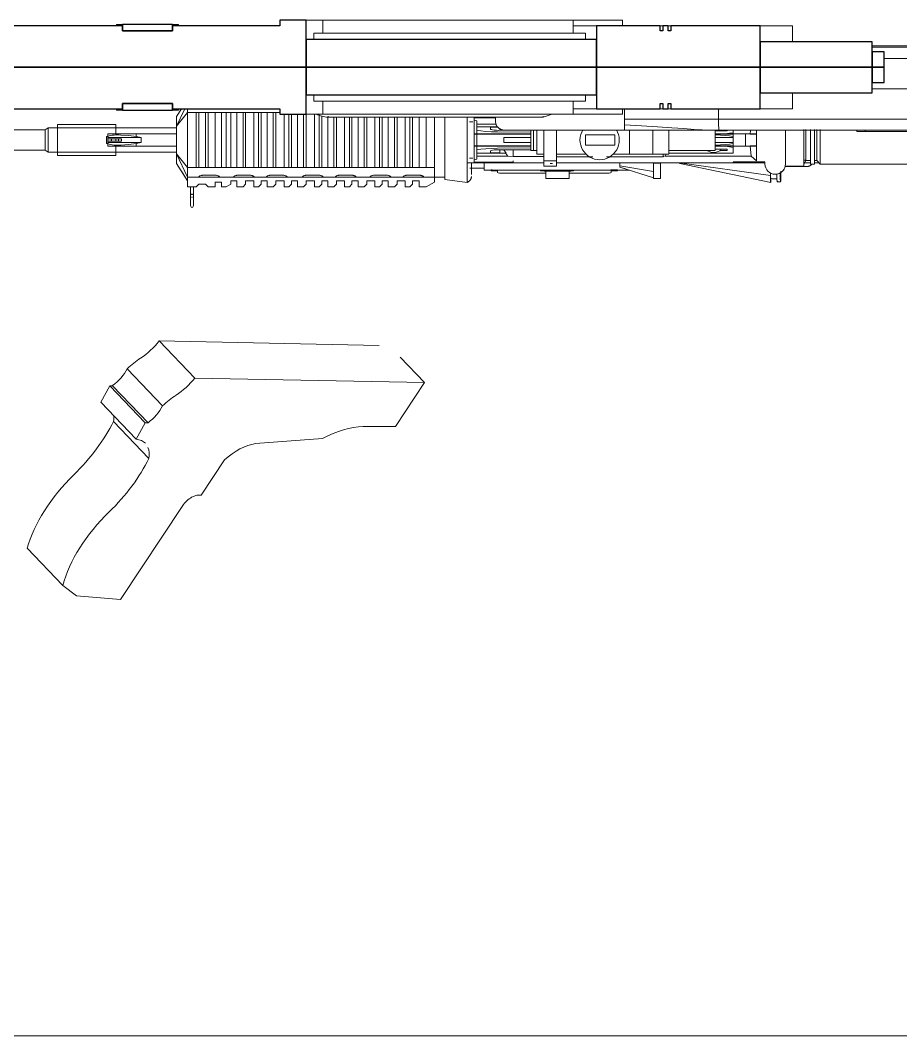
# Model space of a CAD drawing. Header units: inches. Extents: x -10318 to -7858, y -1627 to -453.
# Drawn here: x -8701.63 to -8680.22, y -596.31 to -571.61 of the extents above; entities that cross this region are included whole.
import ezdxf

# ---------------------------------------------------------------- set-up
doc = ezdxf.new("R2010")
doc.units = ezdxf.units.IN
doc.header["$MEASUREMENT"] = 0
doc.layers.add('A-FLOR', color=192, linetype='Continuous', lineweight=18)
doc.layers.add('A-GENM', color=13, linetype='Continuous', lineweight=9)

# ---------------------------------------------------------------- blocks, each defined once
blk = doc.blocks.new('M4_Assault_Rifle_14308 - M4_Assault_Rifle_14308-5171164-4-Lower')
at = {"layer": 'A-GENM'}
for p, q in [((7.941, 1.35), (7.941, 1.139)), ((7.941, 1.35), (7.941, 1.139)), ((8.011, 1.139), (8.011, 1.35)), ((8.011, 1.139), (8.011, 1.35)), ((-6.254, 1.02), (-6.334, 1.017)), ((-6.097, 1.031), (-3.886, 0.574)), ((1.83, 0.959), (1.285, 1.03)), ((1.285, 0.56), (1.285, 1.03)), ((2.279, 1.139), (2.08, 1.024)), ((2.08, 1.024), (2.08, 0.864)), ((2.45, 1.139), (2.279, 1.139)), ((2.45, 0.99), (2.45, 1.139)), ((2.613, 0.99), (2.45, 0.99)), ((2.677, 1.139), (2.613, 1.075)), ((2.613, 1.075), (2.613, 0.99)), ((2.791, 1.139), (2.677, 1.139)), ((2.791, 0.99), (2.791, 1.139)), ((2.99, 0.99), (2.791, 0.99)), ((3.054, 1.139), (2.99, 1.075)), ((2.99, 1.075), (2.99, 0.99)), ((3.201, 1.139), (3.054, 1.139)), ((3.201, 0.99), (3.201, 1.139)), ((3.349, 0.99), (3.201, 0.99)), ((3.413, 1.139), (3.349, 1.075)), ((3.349, 1.075), (3.349, 0.99)), ((3.527, 1.139), (3.413, 1.139)), ((3.527, 0.99), (3.527, 1.139)), ((3.726, 0.99), (3.527, 0.99)), ((3.79, 1.139), (3.726, 1.075)), ((3.726, 1.075), (3.726, 0.99)), ((3.937, 1.139), (3.79, 1.139)), ((3.937, 0.99), (3.937, 1.139)), ((4.085, 0.99), (3.937, 0.99)), ((4.149, 1.139), (4.085, 1.075)), ((4.085, 1.075), (4.085, 0.99)), ((4.263, 1.139), (4.149, 1.139)), ((4.263, 0.99), (4.263, 1.139)), ((4.462, 0.99), (4.263, 0.99)), ((4.526, 1.139), (4.462, 1.075)), ((4.462, 1.075), (4.462, 0.99)), ((4.673, 1.139), (4.526, 1.139)), ((4.673, 0.99), (4.673, 1.139)), ((4.821, 0.99), (4.673, 0.99)), ((4.885, 1.139), (4.821, 1.075)), ((4.821, 1.075), (4.821, 0.99)), ((4.999, 1.139), (4.885, 1.139)), ((4.999, 0.99), (4.999, 1.139)), ((5.198, 0.99), (4.999, 0.99)), ((5.262, 1.139), (5.198, 1.075)), ((5.198, 1.075), (5.198, 0.99)), ((5.409, 1.139), (5.262, 1.139)), ((5.409, 0.99), (5.409, 1.139)), ((5.557, 0.99), (5.409, 0.99)), ((5.621, 1.139), (5.557, 1.075)), ((5.557, 1.075), (5.557, 0.99)), ((5.735, 1.139), (5.621, 1.139)), ((5.735, 0.99), (5.735, 1.139)), ((5.934, 0.99), (5.735, 0.99)), ((5.998, 1.139), (5.934, 1.075)), ((5.934, 1.075), (5.934, 0.99)), ((6.145, 1.139), (5.998, 1.139)), ((6.145, 0.99), (6.145, 1.139)), ((6.293, 0.99), (6.145, 0.99)), ((6.357, 1.139), (6.293, 1.075)), ((6.293, 1.075), (6.293, 0.99)), ((6.471, 1.139), (6.357, 1.139)), ((6.471, 0.99), (6.471, 1.139)), ((6.67, 0.99), (6.471, 0.99)), ((6.734, 1.139), (6.67, 1.075)), ((6.67, 1.075), (6.67, 0.99)), ((6.881, 1.139), (6.734, 1.139)), ((6.881, 0.99), (6.881, 1.139)), ((7.029, 0.99), (6.881, 0.99)), ((7.14, 1.139), (7.029, 1.075)), ((7.029, 1.075), (7.029, 0.99)), ((7.253, 1.139), (7.14, 1.139)), ((7.253, 1.025), (7.253, 1.139)), ((7.41, 1.025), (7.253, 1.025)), ((7.581, 1.139), (7.41, 1.139)), ((7.41, 1.139), (7.41, 1.025)), ((7.645, 1.075), (7.581, 1.139)), ((7.809, 1.075), (7.645, 1.075)), ((7.873, 1.139), (7.809, 1.075)), ((8.08, 1.139), (7.873, 1.139)), ((8.08, 0.901), (8.08, 1.139)), ((8.349, 0.569), (8.08, 0.99)), ((8.08, 0.901), (8.08, 0.99)), ((8.227, 0.759), (8.08, 0.99)), ((-6.097, 0.941), (-6.25, 0.941)), ((-6.09, 0.803), (-6.09, 0.862)), ((-3.88, 0.554), (-6.09, 0.862)), ((-3.249, 0.933), (-3.417, 0.933)), ((-3.417, 0.933), (-3.417, 0.908)), ((-3.417, 0.933), (-3.417, 0.561)), ((-3.249, 0.927), (-3.249, 0.933)), ((-3.249, 0.927), (-3.249, 0.933)), ((-3.249, 0.765), (-3.249, 0.923)), ((-2.427, 0.659), (-3.249, 0.923)), ((-3.249, 0.765), (-2.427, 0.627)), ((-3.249, 0.554), (-3.249, 0.765)), ((-2.217, 0.753), (-2.372, 0.753)), ((-2.372, 0.753), (-2.372, 0.722)), ((-2.217, 0.792), (-2.217, 0.753)), ((-1.193, 0.806), (-2.055, 0.806)), ((-1.303, 0.727), (-1.303, 0.744)), ((-1.193, 0.757), (-1.193, 0.932)), ((-0.626, 0.932), (-1.193, 0.932)), ((-1.16, 0.757), (-1.193, 0.757)), ((-1.16, 0.756), (-0.641, 0.756)), ((-0.626, 0.932), (-0.626, 0.757)), ((0.382, 0.806), (-0.626, 0.806)), ((-0.498, 0.744), (-0.498, 0.727)), ((0.543, 0.753), (0.543, 0.792)), ((0.698, 0.753), (0.543, 0.753)), ((0.698, 0.722), (0.698, 0.753)), ((1.18, 0.717), (1.18, 0.841)), ((1.18, 0.566), (1.18, 0.841)), ((1.83, 0), (1.83, 0.959)), ((2.08, 0.906), (1.83, 0.906)), ((2.367, 0.901), (2.08, 0.901)), ((2.08, 0.901), (2.08, 0.682)), ((2.367, 0.901), (2.468, 0.901)), ((2.468, 0.901), (2.718, 0.901)), ((2.718, 0.853), (2.468, 0.853)), ((2.718, 0.901), (2.818, 0.901)), ((3.167, 0.901), (2.818, 0.901)), ((3.167, 0.901), (3.267, 0.901)), ((3.267, 0.901), (3.517, 0.901)), ((3.517, 0.853), (3.267, 0.853)), ((3.517, 0.901), (3.618, 0.901)), ((4.013, 0.901), (3.618, 0.901)), ((4.013, 0.901), (4.113, 0.901)), ((4.113, 0.901), (4.363, 0.901)), ((4.363, 0.853), (4.113, 0.853)), ((4.363, 0.901), (4.464, 0.901)), ((4.812, 0.901), (4.464, 0.901)), ((4.812, 0.901), (4.913, 0.901)), ((4.913, 0.901), (5.163, 0.901)), ((5.163, 0.853), (4.913, 0.853)), ((5.163, 0.901), (5.264, 0.901)), ((5.686, 0.901), (5.264, 0.901)), ((5.686, 0.901), (5.787, 0.901)), ((5.787, 0.901), (6.037, 0.901)), ((6.037, 0.853), (5.787, 0.853)), ((6.037, 0.901), (6.138, 0.901)), ((6.486, 0.901), (6.138, 0.901)), ((6.486, 0.901), (6.587, 0.901)), ((6.587, 0.901), (6.837, 0.901)), ((6.837, 0.853), (6.587, 0.853)), ((6.837, 0.901), (6.938, 0.901)), ((7.332, 0.901), (6.938, 0.901)), ((7.332, 0.901), (7.433, 0.901)), ((7.433, 0.901), (7.683, 0.901)), ((7.683, 0.853), (7.433, 0.853)), ((7.683, 0.901), (7.784, 0.901)), ((8.08, 0.901), (7.784, 0.901)), ((8.349, 0.335), (8.08, 0.901)), ((8.08, 0.901), (8.08, 0.879)), ((8.08, 0.842), (8.08, 0.901)), ((8.08, 0.682), (8.08, 0.839)), ((-7.3, 0.583), (-10.247, 0.583)), ((-7.217, 0.5), (-7.3, 0.583)), ((-7.3, 0), (-7.3, 0.583)), ((-7.158, 0.555), (-7.272, 0.555)), ((-7.158, 0.5), (-7.217, 0.5)), ((-7.217, 0.5), (-7.217, 0)), ((-7.066, 0.583), (-7.158, 0.583)), ((-7.158, 0.583), (-7.158, 0)), ((-7.066, 0.583), (-7.066, 0)), ((-6.904, 0.555), (-7.066, 0.555)), ((-6.952, 0.5), (-7.066, 0.5)), ((-6.447, 0.644), (-6.972, 0.644)), ((-6.447, 0.644), (-6.972, 0.644)), ((-6.972, 0.644), (-6.447, 0.644)), ((-6.904, 0.583), (-6.952, 0.5)), ((-6.952, 0.5), (-6.952, 0)), ((-6.448, 0.639), (-6.904, 0.639)), ((-6.904, 0.639), (-6.904, 0)), ((-6.455, 0.582), (-6.455, -0.239)), ((-5.955, 0.532), (-5.955, 0.582)), ((-5.955, 0.554), (-5.179, 0.554)), ((-5.179, 0.532), (-5.955, 0.532)), ((-5.179, 0.538), (-5.75, 0.538)), ((-5.75, 0.142), (-5.75, 0.506)), ((-5.75, 0.506), (-5.617, 0.39)), ((-5.179, 0.554), (-3.143, 0.554)), ((-5.179, 0.554), (-5.179, 0.536)), ((-3.417, 0.586), (-3.417, 0.561)), ((-3.417, 0.561), (-3.249, 0.561)), ((-3.143, 0.554), (-2.585, 0.554)), ((0.871, 0.734), (-2.663, 0.734)), ((-2.585, 0.554), (-0.887, 0.554)), ((-2.427, 0.659), (-2.563, 0.698)), ((-2.427, 0.659), (-2.427, 0.627)), ((-2.427, 0.627), (-2.427, 0.554)), ((-2.372, 0.722), (-2.207, 0.722)), ((-0.582, 0.634), (-0.887, 0.634)), ((-0.887, 0.634), (-0.887, 0.502)), ((-0.887, -0.239), (-0.887, 0.502)), ((-0.582, 0.502), (-0.887, 0.502)), ((-0.73, 0.571), (-0.792, 0.571)), ((-0.582, 0.502), (-0.582, 0.634)), ((-0.582, 0.554), (0.165, 0.554)), ((-0.582, 0.502), (-0.582, -0.239)), ((0.165, 0.554), (1.067, 0.554)), ((0.165, 0.554), (0.165, 0.506)), ((1.114, 0.538), (0.165, 0.538)), ((0.677, 0.722), (0.698, 0.722)), ((0.871, 0.602), (0.871, 0.734)), ((1.219, 0.682), (0.871, 0.682)), ((0.871, 0.53), (0.871, 0.602)), ((1.067, 0.554), (1.285, 0.554)), ((1.114, 0.538), (1.114, 0.482)), ((1.285, 0.554), (1.285, 0.458)), ((2.08, 0.667), (2.279, 0.667)), ((2.08, 0.667), (2.08, -0.553)), ((2.279, 0.667), (2.45, 0.667)), ((2.279, 0.667), (2.279, -0.553)), ((2.45, 0.667), (2.613, 0.667)), ((2.45, 0.667), (2.45, -0.553)), ((2.613, 0.667), (2.677, 0.667)), ((2.613, 0.667), (2.613, -0.553)), ((2.677, 0.667), (2.791, 0.667)), ((2.677, 0.667), (2.677, -0.553)), ((2.791, 0.667), (2.99, 0.667)), ((2.791, 0.667), (2.791, -0.553)), ((2.99, 0.667), (3.054, 0.667)), ((2.99, 0.667), (2.99, -0.553)), ((3.054, 0.667), (3.201, 0.667)), ((3.054, 0.667), (3.054, -0.553)), ((3.201, 0.667), (3.349, 0.667)), ((3.201, 0.667), (3.201, -0.553)), ((3.349, 0.667), (3.413, 0.667)), ((3.349, 0.667), (3.349, -0.553)), ((3.413, 0.667), (3.527, 0.667)), ((3.413, 0.667), (3.413, -0.553)), ((3.527, 0.667), (3.726, 0.667)), ((3.527, 0.667), (3.527, -0.553)), ((3.726, 0.667), (3.79, 0.667)), ((3.726, 0.667), (3.726, -0.553)), ((3.79, 0.667), (3.937, 0.667)), ((3.79, 0.667), (3.79, -0.553)), ((3.937, 0.667), (4.085, 0.667)), ((3.937, 0.667), (3.937, -0.553)), ((4.085, 0.667), (4.149, 0.667)), ((4.085, 0.667), (4.085, -0.553)), ((4.149, 0.667), (4.263, 0.667)), ((4.149, 0.667), (4.149, -0.553)), ((4.263, 0.667), (4.462, 0.667)), ((4.263, 0.667), (4.263, -0.553)), ((4.462, 0.667), (4.526, 0.667)), ((4.462, 0.667), (4.462, -0.553)), ((4.526, 0.667), (4.673, 0.667)), ((4.526, 0.667), (4.526, -0.553)), ((4.673, 0.667), (4.821, 0.667)), ((4.673, 0.667), (4.673, -0.555)), ((4.821, 0.667), (4.885, 0.667)), ((4.821, 0.667), (4.821, -0.585)), ((4.885, 0.667), (4.999, 0.667)), ((4.885, 0.667), (4.885, -0.61)), ((4.999, 0.667), (5.198, 0.667)), ((4.999, 0.667), (4.999, -0.629)), ((5.198, 0.667), (5.262, 0.667)), ((5.198, 0.667), (5.198, -0.629)), ((5.262, 0.667), (5.409, 0.667)), ((5.262, 0.667), (5.262, -0.629)), ((5.409, 0.667), (5.557, 0.667)), ((5.409, 0.667), (5.409, -0.629)), ((5.557, 0.667), (5.621, 0.667)), ((5.557, 0.667), (5.557, -0.629)), ((5.621, 0.667), (5.735, 0.667)), ((5.621, 0.667), (5.621, -0.629)), ((5.735, 0.667), (5.934, 0.667)), ((5.735, 0.667), (5.735, -0.629)), ((5.934, 0.667), (5.998, 0.667)), ((5.934, 0.667), (5.934, -0.671)), ((5.998, 0.667), (6.145, 0.667)), ((5.998, 0.667), (5.998, -0.671)), ((6.145, 0.667), (6.293, 0.667)), ((6.145, 0.667), (6.145, -0.671)), ((6.293, 0.667), (6.357, 0.667)), ((6.293, 0.667), (6.293, -0.671)), ((6.357, 0.667), (6.471, 0.667)), ((6.357, 0.667), (6.357, -0.671)), ((6.471, 0.667), (6.67, 0.667)), ((6.471, 0.667), (6.471, -0.671)), ((6.67, 0.667), (6.734, 0.667)), ((6.67, 0.667), (6.67, -0.671)), ((6.734, 0.667), (6.881, 0.667)), ((6.734, 0.667), (6.734, -0.671)), ((6.881, 0.667), (7.029, 0.667)), ((6.881, 0.667), (6.881, -0.671)), ((7.029, 0.667), (7.14, 0.667)), ((7.029, 0.667), (7.029, -0.671)), ((7.14, 0.667), (7.253, 0.667)), ((7.14, 0.667), (7.14, -0.671)), ((7.253, 0.667), (7.41, 0.667)), ((7.253, 0.667), (7.253, -0.671)), ((7.41, 0.667), (7.581, 0.667)), ((7.41, 0.667), (7.41, -0.671)), ((7.581, 0.667), (7.645, 0.667)), ((7.581, 0.667), (7.581, -0.671)), ((7.645, 0.667), (7.809, 0.667)), ((7.645, 0.667), (7.645, -0.671)), ((7.809, 0.667), (7.873, 0.667)), ((7.809, 0.667), (7.809, -0.671)), ((7.873, 0.667), (8.08, 0.667)), ((7.873, 0.667), (7.873, -0.671)), ((8.349, 0.335), (8.08, 0.667)), ((8.08, -0.671), (8.08, 0.667)), ((8.08, 0.667), (8.08, -0.671)), ((8.349, 0.335), (8.349, 0.569)), ((-6.904, 0.486), (-6.952, 0.486)), ((-5.617, 0.39), (-3.535, 0.39)), ((-5.617, 0.39), (-5.596, 0.142)), ((-5.179, 0.178), (-5.179, 0.318)), ((-3.616, 0.318), (-5.179, 0.318)), ((-5.033, 0.224), (-5.033, 0.252)), ((-5.033, 0.252), (-4.862, 0.252)), ((-4.747, 0.255), (-3.616, 0.255)), ((-4.747, 0.255), (-4.747, -0.239)), ((-3.616, 0.342), (-3.229, 0.342)), ((-3.616, 0.342), (-3.616, -0.239)), ((-3.543, 0.343), (-3.535, 0.39)), ((-3.535, 0.39), (-3.517, 0.395)), ((-3.495, 0.399), (-3.47, 0.401)), ((-2.1, 0.411), (-3.48, 0.411)), ((-3.48, 0.411), (-3.48, 0.345)), ((-2.258, 0.345), (-3.48, 0.345)), ((-3.229, 0.342), (-2.659, 0.342)), ((-3.229, -0.239), (-3.229, 0.342)), ((-2.659, 0.342), (-2.659, -0.239)), ((-0.887, 0.411), (-1.775, 0.411)), ((-0.887, 0.345), (-1.616, 0.345)), ((-0.582, 0.402), (0.166, 0.402)), ((-0.582, 0.342), (-0.406, 0.342)), ((-0.406, -0.239), (-0.406, 0.342)), ((-0.406, 0.255), (-0.332, 0.255)), ((-0.332, 0.255), (-0.262, 0.255)), ((-0.332, 0.255), (-0.332, -0.239)), ((-0.262, -0.239), (-0.262, 0.255)), ((0.166, 0.402), (0.298, 0.39)), ((0.166, 0.237), (0.166, 0.402)), ((0.298, 0.39), (1.048, 0.39)), ((0.298, 0.39), (0.345, 0.325)), ((0.333, 0.318), (0.489, 0.31)), ((0.394, 0.236), (0.333, 0.318)), ((1.048, 0.318), (0.35, 0.318)), ((0.489, 0.31), (0.718, 0.31)), ((0.489, 0.236), (0.489, 0.31)), ((0.718, 0.31), (0.718, 0.268)), ((1.048, 0.464), (1.114, 0.482)), ((1.048, 0.39), (1.048, 0.464)), ((1.048, 0.318), (1.048, 0.39)), ((1.048, 0.318), (1.048, 0.24)), ((1.114, 0.482), (1.114, 0.142)), ((1.224, 0.44), (1.146, 0.44)), ((1.285, 0), (1.285, 0.472)), ((8.349, 0.335), (8.349, 0.148)), ((11.475, 0.297), (8.349, 0.297)), ((11.241, 0.374), (9.829, 0.374)), ((9.829, 0.127), (9.829, 0.374)), ((11.241, 0), (11.241, 0.374)), ((11.543, 0.25), (11.475, 0.297)), ((11.475, 0), (11.475, 0.297)), ((12.435, 0.25), (11.543, 0.25)), ((11.543, 0), (11.543, 0.25)), ((-7.3, -0.256), (-7.3, 0)), ((-7.217, 0), (-7.217, -0.253)), ((-7.158, 0), (-7.158, -0.256)), ((-7.066, 0), (-7.066, -0.256)), ((-6.952, 0), (-6.952, -0.253)), ((-6.904, 0), (-6.904, -0.258)), ((-5.75, -0.001), (-5.75, 0.15)), ((-5.75, 0.148), (-5.597, 0.148)), ((-5.75, 0.148), (-5.75, -0.15)), ((-5.596, 0.142), (-5.75, 0.142)), ((-5.583, 0.148), (-5.483, 0.148)), ((-5.483, 0.148), (-5.179, 0.148)), ((-5.483, -0.15), (-5.483, 0.148)), ((-5.179, 0.142), (-5.179, 0.178)), ((-5.179, 0.178), (-5.179, 0.148)), ((-4.747, 0.148), (-5.179, 0.148)), ((-5.179, 0.083), (-5.179, 0.148)), ((-5.179, 0.142), (-4.747, 0.142)), ((-5.179, 0.062), (-5.179, 0.083)), ((-5.179, -0.062), (-5.179, 0.062)), ((-5.179, 0.062), (-4.747, 0.062)), ((-4.747, 0.224), (-5.033, 0.224)), ((-4.843, 0.142), (-4.747, 0.142)), ((-2.308, 0.124), (-1.594, 0.124)), ((-2.308, 0.124), (-2.308, -0.125)), ((-1.594, -0.125), (-1.594, 0.124)), ((0.522, 0.236), (-0.262, 0.238)), ((-0.262, 0.19), (0.544, 0.199)), ((-0.262, 0.148), (0.544, 0.148)), ((0.544, 0.142), (-0.262, 0.142)), ((-0.262, 0.069), (0.391, 0.062)), ((-0.262, 0.062), (0.391, 0.062)), ((0.391, 0.062), (0.391, -0.062)), ((1.048, 0.148), (0.544, 0.148)), ((0.544, 0.142), (1.048, 0.142)), ((1.048, 0.24), (1.048, 0.142)), ((1.048, 0.148), (1.114, 0.148)), ((1.048, 0.148), (1.048, -0.15)), ((1.114, 0.142), (1.048, 0.142)), ((1.114, 0.148), (1.114, -0.15)), ((1.285, -0.472), (1.285, 0)), ((1.83, -0.555), (1.83, 0)), ((8.349, 0.148), (9.332, 0.148)), ((8.349, 0.148), (8.349, -0.15)), ((9.213, 0.062), (9.332, 0.088)), ((9.213, -0.062), (9.213, 0.062)), ((9.213, 0.062), (10.017, 0.062)), ((9.703, 0.148), (9.332, 0.148)), ((9.332, 0.148), (9.332, 0.088)), ((9.962, 0.031), (9.687, 0.031)), ((9.687, 0.031), (10.017, 0.031)), ((9.687, 0), (9.687, 0.031)), ((9.687, -0.031), (9.687, 0.031)), ((9.687, -0.031), (9.687, 0)), ((10.017, 0.148), (9.703, 0.148)), ((9.759, 0.148), (9.703, 0.148)), ((9.703, 0.148), (9.759, 0.148)), ((9.829, 0.148), (9.759, 0.148)), ((9.759, 0.148), (9.759, 0.115)), ((9.759, 0.115), (9.759, 0.148)), ((9.759, 0.031), (9.759, -0.031)), ((9.759, -0.031), (9.759, 0.031)), ((9.829, 0), (9.829, 0.037)), ((9.829, -0.037), (9.829, 0)), ((9.962, 0.031), (10.017, 0.031)), ((10.017, 0.087), (10.017, 0.148)), ((10.017, 0.087), (10.017, 0.062)), ((10.055, 0.087), (10.017, 0.087)), ((10.017, 0.087), (10.017, -0.065)), ((10.017, 0.062), (10.017, 0.031)), ((10.017, -0.031), (10.017, 0.031)), ((10.055, 0), (10.055, 0.087)), ((10.055, -0.087), (10.055, 0)), ((11.241, -0.374), (11.241, 0)), ((11.475, -0.297), (11.475, 0)), ((11.543, -0.25), (11.543, 0)), ((-5.75, -0.15), (-5.75, -0.001)), ((-5.75, -0.142), (-5.75, -0.239)), ((-5.596, -0.142), (-5.75, -0.142)), ((-5.597, -0.15), (-5.75, -0.15)), ((-5.604, -0.239), (-5.596, -0.142)), ((-5.483, -0.15), (-5.583, -0.15)), ((-5.179, -0.15), (-5.483, -0.15)), ((-5.179, -0.083), (-5.179, -0.062)), ((-5.179, -0.062), (-4.747, -0.062)), ((-5.179, -0.15), (-5.179, -0.083)), ((-5.179, -0.142), (-5.179, -0.178)), ((-5.179, -0.142), (-4.747, -0.142)), ((-5.179, -0.15), (-4.747, -0.15)), ((-5.179, -0.239), (-5.179, -0.178)), ((-5.033, -0.252), (-5.033, -0.224)), ((-5.033, -0.224), (-4.747, -0.224)), ((-4.747, -0.142), (-4.837, -0.142)), ((-1.594, -0.125), (-2.308, -0.125)), ((0.391, -0.062), (-0.262, -0.069)), ((-0.262, -0.062), (0.391, -0.062)), ((0.544, -0.142), (-0.262, -0.142)), ((0.544, -0.15), (-0.262, -0.15)), ((-0.262, -0.19), (0.544, -0.199)), ((0.031, -0.237), (0.522, -0.236)), ((0.489, -0.272), (0.489, -0.236)), ((0.544, -0.142), (1.048, -0.142)), ((0.544, -0.15), (1.048, -0.15)), ((1.114, -0.142), (1.048, -0.142)), ((1.048, -0.24), (1.048, -0.142)), ((1.114, -0.15), (1.048, -0.15)), ((1.048, -0.24), (1.048, -0.318)), ((1.114, -0.482), (1.114, -0.142)), ((9.332, -0.15), (8.349, -0.15)), ((8.349, -0.15), (8.349, -0.339)), ((9.332, -0.088), (9.213, -0.062)), ((10.017, -0.062), (9.213, -0.062)), ((9.332, -0.088), (9.332, -0.15)), ((9.332, -0.15), (9.703, -0.15)), ((9.687, -0.031), (9.962, -0.031)), ((10.017, -0.031), (9.687, -0.031)), ((9.703, -0.148), (9.759, -0.148)), ((9.703, -0.15), (10.017, -0.15)), ((9.703, -0.15), (9.759, -0.15)), ((9.759, -0.115), (9.759, -0.15)), ((9.759, -0.148), (9.759, -0.115)), ((9.759, -0.15), (9.829, -0.15)), ((9.829, -0.374), (9.829, -0.127)), ((10.017, -0.031), (9.962, -0.031)), ((10.017, -0.031), (10.017, -0.062)), ((10.017, -0.062), (10.017, -0.087)), ((10.017, -0.15), (10.017, -0.087)), ((10.017, -0.087), (10.055, -0.087)), ((0.718, -0.31), (0.536, -0.31)), ((0.543, -0.318), (1.048, -0.318)), ((1.048, -0.39), (0.585, -0.39)), ((0.718, -0.268), (0.718, -0.31)), ((1.048, -0.318), (1.048, -0.39)), ((1.048, -0.39), (1.048, -0.464)), ((1.048, -0.464), (1.114, -0.482)), ((1.114, -0.482), (1.114, -0.538)), ((1.146, -0.44), (1.224, -0.44)), ((1.285, -0.458), (1.285, -0.553)), ((8.08, -0.671), (8.349, -0.339)), ((8.146, -0.761), (8.349, -0.339)), ((8.349, -0.297), (11.475, -0.297)), ((8.349, -0.569), (8.349, -0.339)), ((9.829, -0.374), (11.241, -0.374)), ((11.475, -0.297), (11.543, -0.25)), ((11.543, -0.25), (12.435, -0.25)), ((0.592, -0.538), (1.114, -0.538)), ((5.934, -0.671), (5.842, -0.671)), ((5.998, -0.671), (5.934, -0.671)), ((6.145, -0.671), (5.998, -0.671)), ((6.293, -0.671), (6.145, -0.671)), ((6.357, -0.671), (6.293, -0.671)), ((6.471, -0.671), (6.357, -0.671)), ((6.67, -0.671), (6.471, -0.671)), ((6.734, -0.671), (6.67, -0.671)), ((6.881, -0.671), (6.734, -0.671)), ((7.029, -0.671), (6.881, -0.671)), ((7.14, -0.671), (7.029, -0.671)), ((7.253, -0.671), (7.14, -0.671)), ((7.41, -0.671), (7.253, -0.671)), ((7.581, -0.671), (7.41, -0.671)), ((7.645, -0.671), (7.581, -0.671)), ((7.809, -0.671), (7.645, -0.671)), ((7.873, -0.671), (7.809, -0.671)), ((8.08, -0.671), (7.873, -0.671)), ((8.08, -0.762), (8.08, -0.666)), ((8.349, -0.569), (8.226, -0.761))]:
    blk.add_line(p, q, dxfattribs=at)
at = {"layer": 'A-GENM', "flags": 128}
for points in [[(7.941, 1.6), (7.941, 1.6), (7.941, 1.6), (7.941, 1.599), (7.941, 1.598), (7.941, 1.597), (7.941, 1.596), (7.941, 1.595), (7.941, 1.594), (7.941, 1.592), (7.941, 1.59), (7.941, 1.588), (7.941, 1.586), (7.941, 1.583), (7.941, 1.581), (7.941, 1.578), (7.941, 1.575), (7.941, 1.572), (7.941, 1.569), (7.941, 1.566), (7.941, 1.562), (7.941, 1.558), (7.941, 1.555), (7.941, 1.551), (7.941, 1.547), (7.941, 1.543), (7.941, 1.538), (7.941, 1.534), (7.941, 1.529), (7.941, 1.525), (7.941, 1.52), (7.941, 1.516), (7.941, 1.511), (7.941, 1.506), (7.941, 1.501), (7.941, 1.496), (7.941, 1.491), (7.941, 1.486), (7.941, 1.481), (7.941, 1.476), (7.941, 1.471), (7.941, 1.466), (7.941, 1.461), (7.941, 1.456), (7.941, 1.451), (7.941, 1.447), (7.941, 1.442), (7.941, 1.437), (7.941, 1.432), (7.941, 1.428), (7.941, 1.423), (7.941, 1.418), (7.941, 1.414), (7.941, 1.41), (7.941, 1.406), (7.941, 1.401), (7.941, 1.397), (7.941, 1.394), (7.941, 1.39), (7.941, 1.386), (7.941, 1.383), (7.941, 1.379), (7.941, 1.376), (7.941, 1.373), (7.941, 1.371), (7.941, 1.368), (7.941, 1.365), (7.941, 1.363), (7.941, 1.361), (7.941, 1.359), (7.941, 1.357), (7.941, 1.356), (7.941, 1.354), (7.941, 1.353), (7.941, 1.352), (7.941, 1.351), (7.941, 1.351), (7.941, 1.35), (7.941, 1.35)], [(7.947, 1.62), (7.948, 1.621), (7.949, 1.622), (7.95, 1.623), (7.951, 1.624), (7.952, 1.625), (7.953, 1.626), (7.954, 1.627), (7.955, 1.628), (7.956, 1.629), (7.957, 1.629), (7.958, 1.63), (7.96, 1.631), (7.961, 1.631), (7.962, 1.632), (7.963, 1.633), (7.965, 1.633), (7.966, 1.633), (7.967, 1.634), (7.969, 1.634), (7.97, 1.634), (7.972, 1.635), (7.973, 1.635), (7.974, 1.635), (7.976, 1.635), (7.976, 1.635)], [(7.976, 1.635), (7.978, 1.635), (7.979, 1.635), (7.98, 1.635), (7.982, 1.634), (7.983, 1.634), (7.984, 1.634), (7.986, 1.634), (7.987, 1.633), (7.988, 1.633), (7.99, 1.632), (7.991, 1.632), (7.992, 1.631), (7.993, 1.63), (7.995, 1.63), (7.996, 1.629), (7.997, 1.628), (7.998, 1.627), (7.999, 1.626), (8, 1.625), (8.001, 1.624), (8.002, 1.623), (8.003, 1.622), (8.004, 1.621), (8.005, 1.62), (8.006, 1.619)], [(8.011, 1.35), (8.011, 1.35), (8.011, 1.35), (8.011, 1.351), (8.011, 1.352), (8.011, 1.352), (8.011, 1.354), (8.011, 1.355), (8.011, 1.356), (8.011, 1.358), (8.011, 1.36), (8.011, 1.362), (8.011, 1.364), (8.011, 1.366), (8.011, 1.369), (8.011, 1.372), (8.011, 1.375), (8.011, 1.378), (8.011, 1.381), (8.011, 1.384), (8.011, 1.388), (8.011, 1.392), (8.011, 1.395), (8.011, 1.399), (8.011, 1.403), (8.011, 1.407), (8.011, 1.412), (8.011, 1.416), (8.011, 1.421), (8.011, 1.425), (8.011, 1.43), (8.011, 1.434), (8.011, 1.439), (8.011, 1.444), (8.011, 1.449), (8.011, 1.454), (8.011, 1.459), (8.011, 1.464), (8.011, 1.469), (8.011, 1.474), (8.011, 1.479), (8.011, 1.484), (8.011, 1.489), (8.011, 1.494), (8.011, 1.498), (8.011, 1.503), (8.011, 1.508), (8.011, 1.513), (8.011, 1.518), (8.011, 1.522), (8.011, 1.527), (8.011, 1.532), (8.011, 1.536), (8.011, 1.54), (8.011, 1.544), (8.011, 1.549), (8.011, 1.553), (8.011, 1.556), (8.011, 1.56), (8.011, 1.564), (8.011, 1.567), (8.011, 1.57), (8.011, 1.574), (8.011, 1.577), (8.011, 1.579), (8.011, 1.582), (8.011, 1.585), (8.011, 1.587), (8.011, 1.589), (8.011, 1.591), (8.011, 1.593), (8.011, 1.594), (8.011, 1.596), (8.011, 1.597), (8.011, 1.598), (8.011, 1.599), (8.011, 1.599), (8.011, 1.6), (8.011, 1.6)], [(7.941, 1.35), (7.941, 1.35), (7.941, 1.35), (7.941, 1.351), (7.941, 1.352), (7.941, 1.352), (7.941, 1.354), (7.941, 1.355), (7.941, 1.356), (7.941, 1.358), (7.941, 1.36), (7.941, 1.362), (7.941, 1.364), (7.941, 1.366), (7.941, 1.369), (7.941, 1.372), (7.941, 1.375), (7.941, 1.378), (7.941, 1.381), (7.941, 1.384), (7.941, 1.388)], [(8.011, 1.39), (8.011, 1.386), (8.011, 1.383), (8.011, 1.379), (8.011, 1.376), (8.011, 1.373), (8.011, 1.371), (8.011, 1.368), (8.011, 1.365), (8.011, 1.363), (8.011, 1.361), (8.011, 1.359), (8.011, 1.357), (8.011, 1.356), (8.011, 1.354), (8.011, 1.353), (8.011, 1.352), (8.011, 1.351), (8.011, 1.351), (8.011, 1.35), (8.011, 1.35)], [(1.18, 0.884), (1.18, 0.891), (1.181, 0.897), (1.182, 0.904), (1.183, 0.91), (1.185, 0.917), (1.186, 0.923), (1.188, 0.929), (1.191, 0.936), (1.193, 0.942), (1.196, 0.948), (1.199, 0.954), (1.202, 0.959), (1.206, 0.965), (1.209, 0.97), (1.213, 0.976), (1.217, 0.981), (1.222, 0.986), (1.226, 0.991), (1.231, 0.995), (1.236, 1), (1.241, 1.004), (1.246, 1.008), (1.251, 1.012), (1.257, 1.015), (1.262, 1.019), (1.268, 1.022), (1.274, 1.025), (1.28, 1.027), (1.285, 1.03)], [(0.718, 0.268), (0.713, 0.26), (0.695, 0.253), (0.665, 0.246), (0.624, 0.241), (0.575, 0.238), (0.522, 0.236)], [(-5.179, 0.178), (-5.094, 0.164), (-4.99, 0.153), (-4.873, 0.146), (-4.747, 0.143)], [(-5.179, 0.083), (-5.094, 0.099), (-4.99, 0.111), (-4.873, 0.119), (-4.747, 0.123)], [(0.544, 0.199), (0.691, 0.203), (0.829, 0.211), (0.95, 0.224), (1.048, 0.24)], [(9.332, 0.088), (9.508, 0.107), (9.703, 0.121)], [(9.703, 0.121), (9.757, 0.123), (9.813, 0.123), (9.868, 0.121), (9.917, 0.117), (9.959, 0.111), (9.99, 0.104), (10.01, 0.095), (10.017, 0.087)], [(-4.747, -0.123), (-4.873, -0.119), (-4.99, -0.111), (-5.094, -0.099), (-5.179, -0.083)], [(-5.179, -0.178), (-5.094, -0.164), (-4.99, -0.153), (-4.873, -0.146), (-4.747, -0.143)], [(0.522, -0.236), (0.575, -0.238), (0.624, -0.241), (0.665, -0.246), (0.695, -0.253), (0.713, -0.26), (0.718, -0.268)], [(0.544, -0.199), (0.691, -0.203), (0.829, -0.211), (0.95, -0.224), (1.048, -0.24)], [(9.703, -0.121), (9.508, -0.107), (9.332, -0.088)], [(10.017, -0.087), (10.01, -0.095), (9.99, -0.104), (9.959, -0.111), (9.917, -0.117), (9.868, -0.121), (9.813, -0.123), (9.757, -0.123), (9.703, -0.121)]]:
    blk.add_lwpolyline(points, dxfattribs=at)
at = {"layer": 'A-GENM'}
for centre, radius, start, end in [((-6.205, 0.582), 0.25, 0, 180), ((-6.205, 0.582), 0.25, 105, 150), ((-4.706, 0), 0.301, 60, 128.4941), ((-1.937, 0), 0.478, 360, 180), ((-1.937, 0), 0.478, 180, 211.7627), ((-1.937, 0), 0.478, 328.2373, 360)]:
    blk.add_arc(centre, radius, start, end, dxfattribs=at)
for centre, major_axis, ratio, start_param, end_param in [((-6.334, 0.805), (0, 0.212), 0.039264, 4.712389, 7.853982), ((-6.254, 0.805), (0, 0.215), 0.039264, 4.832484, 6.806784), ((-6.097, 0.862), (0, 0.169), 0.039264, 0, 0.840765), ((-6.097, 0.862), (0, 0.169), 0.039264, 4.712389, 6.275078), ((-6.334, 0.805), (0, 0.212), 0.039264, 1.570796, 1.782953), ((-6.097, 0.805), (0, 0.135), 0.039264, 4.712389, 6.283185), ((-2.055, 0.792), (-0.162, 0), 0.087156, 4.712389, 6.283185), ((-1.16, 0.744), (0.143, 0), 0.087156, 1.570796, 3.141593), ((-0.641, 0.744), (0.143, 0), 0.087156, 0, 1.570796), ((0.382, 0.792), (0.162, 0), 0.087156, 0, 1.570796), ((-3.886, -0.083), (0, 0.658), 0.039264, 6.031024, 6.283185)]:
    blk.add_ellipse(centre, major_axis=major_axis, ratio=ratio, start_param=start_param, end_param=end_param, dxfattribs=at)
for points in [[(7.944, 1.337), (7.943, 1.338), (7.942, 1.342), (7.941, 1.347), (7.941, 1.352), (7.942, 1.356), (7.942, 1.357)], [(7.944, 1.337), (7.943, 1.338), (7.942, 1.342), (7.941, 1.347), (7.941, 1.352), (7.942, 1.356), (7.942, 1.357)], [(7.976, 1.319), (7.974, 1.319), (7.968, 1.319), (7.962, 1.321), (7.956, 1.324), (7.952, 1.327), (7.951, 1.328)], [(7.962, 1.321), (7.96, 1.322), (7.956, 1.324), (7.952, 1.327), (7.951, 1.328)], [(7.962, 1.388), (7.964, 1.389), (7.969, 1.391), (7.974, 1.392), (7.976, 1.392)], [(7.962, 1.388), (7.964, 1.389), (7.969, 1.391), (7.974, 1.392), (7.976, 1.392)], [(7.976, 1.392), (7.979, 1.392), (7.984, 1.391), (7.988, 1.389), (7.99, 1.388)], [(7.976, 1.392), (7.979, 1.392), (7.984, 1.391), (7.988, 1.389), (7.99, 1.388)], [(8.002, 1.328), (8, 1.327), (7.997, 1.324), (7.991, 1.321), (7.984, 1.319), (7.979, 1.319), (7.976, 1.319)], [(8.001, 1.328), (8, 1.327), (7.997, 1.324), (7.993, 1.322), (7.99, 1.321)], [(8.01, 1.357), (8.011, 1.356), (8.011, 1.352), (8.011, 1.347), (8.01, 1.342), (8.009, 1.338), (8.008, 1.337)], [(8.01, 1.357), (8.011, 1.356), (8.011, 1.352), (8.011, 1.347), (8.01, 1.342), (8.009, 1.338), (8.008, 1.337)]]:
    blk.add_open_spline(points, degree=3, dxfattribs=at)
for points, knots in [([(2.468, 0.853), (2.457, 0.853), (2.437, 0.854), (2.408, 0.86), (2.383, 0.868), (2.361, 0.877), (2.346, 0.887), (2.341, 0.895), (2.347, 0.9), (2.359, 0.901), (2.367, 0.901)], [0, 0, 0, 0, 0.111111, 0.222222, 0.333333, 0.444444, 0.583333, 0.722222, 0.861111, 1, 1, 1, 1]), ([(2.818, 0.901), (2.825, 0.901), (2.835, 0.9), (2.843, 0.897), (2.843, 0.892), (2.833, 0.881), (2.806, 0.868), (2.774, 0.859), (2.75, 0.854), (2.731, 0.853), (2.718, 0.853)], [0, 0, 0, 0, 0.111111, 0.222222, 0.333333, 0.444444, 0.722222, 0.791667, 0.861111, 1, 1, 1, 1]), ([(3.267, 0.853), (3.257, 0.853), (3.236, 0.854), (3.207, 0.86), (3.183, 0.868), (3.161, 0.877), (3.146, 0.887), (3.14, 0.895), (3.147, 0.9), (3.159, 0.901), (3.167, 0.901)], [0, 0, 0, 0, 0.111111, 0.222222, 0.333333, 0.444444, 0.583333, 0.722222, 0.861111, 1, 1, 1, 1]), ([(3.618, 0.901), (3.624, 0.901), (3.635, 0.9), (3.643, 0.897), (3.643, 0.892), (3.632, 0.881), (3.606, 0.868), (3.574, 0.859), (3.55, 0.854), (3.531, 0.853), (3.517, 0.853)], [0, 0, 0, 0, 0.111111, 0.222222, 0.333333, 0.444444, 0.722222, 0.791667, 0.861111, 1, 1, 1, 1]), ([(4.113, 0.853), (4.103, 0.853), (4.082, 0.854), (4.053, 0.86), (4.029, 0.868), (4.007, 0.877), (3.992, 0.887), (3.986, 0.895), (3.993, 0.9), (4.005, 0.901), (4.013, 0.901)], [0, 0, 0, 0, 0.111111, 0.222222, 0.333333, 0.444444, 0.583333, 0.722222, 0.861111, 1, 1, 1, 1]), ([(4.464, 0.901), (4.47, 0.901), (4.481, 0.9), (4.489, 0.897), (4.489, 0.892), (4.478, 0.881), (4.452, 0.868), (4.42, 0.859), (4.396, 0.854), (4.377, 0.853), (4.363, 0.853)], [0, 0, 0, 0, 0.111111, 0.222222, 0.333333, 0.444444, 0.722222, 0.791667, 0.861111, 1, 1, 1, 1]), ([(4.913, 0.853), (4.903, 0.853), (4.882, 0.854), (4.853, 0.86), (4.828, 0.868), (4.807, 0.877), (4.792, 0.887), (4.786, 0.895), (4.793, 0.9), (4.805, 0.901), (4.812, 0.901)], [0, 0, 0, 0, 0.111111, 0.222222, 0.333333, 0.444444, 0.583333, 0.722222, 0.861111, 1, 1, 1, 1]), ([(5.264, 0.901), (5.27, 0.901), (5.28, 0.9), (5.288, 0.897), (5.289, 0.892), (5.278, 0.881), (5.252, 0.868), (5.22, 0.859), (5.196, 0.854), (5.177, 0.853), (5.163, 0.853)], [0, 0, 0, 0, 0.111111, 0.222222, 0.333333, 0.444444, 0.722222, 0.791667, 0.861111, 1, 1, 1, 1]), ([(5.787, 0.853), (5.777, 0.853), (5.756, 0.854), (5.727, 0.86), (5.702, 0.868), (5.681, 0.877), (5.666, 0.887), (5.66, 0.895), (5.667, 0.9), (5.679, 0.901), (5.686, 0.901)], [0, 0, 0, 0, 0.111111, 0.222222, 0.333333, 0.444444, 0.583333, 0.722222, 0.861111, 1, 1, 1, 1]), ([(6.138, 0.901), (6.144, 0.901), (6.154, 0.9), (6.162, 0.897), (6.163, 0.892), (6.152, 0.881), (6.126, 0.868), (6.094, 0.859), (6.07, 0.854), (6.051, 0.853), (6.037, 0.853)], [0, 0, 0, 0, 0.111111, 0.222222, 0.333333, 0.444444, 0.722222, 0.791667, 0.861111, 1, 1, 1, 1]), ([(6.587, 0.853), (6.576, 0.853), (6.556, 0.854), (6.527, 0.86), (6.502, 0.868), (6.481, 0.877), (6.466, 0.887), (6.46, 0.895), (6.467, 0.9), (6.478, 0.901), (6.486, 0.901)], [0, 0, 0, 0, 0.111111, 0.222222, 0.333333, 0.444444, 0.583333, 0.722222, 0.861111, 1, 1, 1, 1]), ([(6.938, 0.901), (6.944, 0.901), (6.954, 0.9), (6.962, 0.897), (6.962, 0.892), (6.952, 0.881), (6.926, 0.868), (6.893, 0.859), (6.869, 0.854), (6.85, 0.853), (6.837, 0.853)], [0, 0, 0, 0, 0.111111, 0.222222, 0.333333, 0.444444, 0.722222, 0.791667, 0.861111, 1, 1, 1, 1]), ([(7.433, 0.853), (7.422, 0.853), (7.402, 0.854), (7.373, 0.86), (7.348, 0.868), (7.327, 0.877), (7.312, 0.887), (7.306, 0.895), (7.313, 0.9), (7.324, 0.901), (7.332, 0.901)], [0, 0, 0, 0, 0.111111, 0.222222, 0.333333, 0.444444, 0.583333, 0.722222, 0.861111, 1, 1, 1, 1]), ([(7.784, 0.901), (7.79, 0.901), (7.8, 0.9), (7.808, 0.897), (7.809, 0.892), (7.798, 0.881), (7.772, 0.868), (7.739, 0.859), (7.715, 0.854), (7.696, 0.853), (7.683, 0.853)], [0, 0, 0, 0, 0.111111, 0.222222, 0.333333, 0.444444, 0.722222, 0.791667, 0.861111, 1, 1, 1, 1]), ([(-7.087, 0.591), (-7.085, 0.594), (-7.082, 0.6), (-7.074, 0.609), (-7.067, 0.615), (-7.06, 0.62), (-7.053, 0.624), (-7.045, 0.628), (-7.037, 0.632), (-7.028, 0.635), (-7.017, 0.639), (-6.998, 0.643), (-6.983, 0.644), (-6.972, 0.644)], [0.2857143, 0.2857143, 0.2857143, 0.2857143, 0.3571429, 0.4285714, 0.5, 0.5357143, 0.5714286, 0.6428571, 0.6785714, 0.7142857, 0.7857143, 0.8571429, 1, 1, 1, 1]), ([(9.962, 0.031), (9.959, 0.031), (9.955, 0.03), (9.949, 0.027), (9.944, 0.024), (9.94, 0.02), (9.936, 0.016), (9.932, 0.009), (9.931, 0.004), (9.931, 0)], [0, 0, 0, 0, 0.2, 0.35, 0.475, 0.5875, 0.7, 0.8125, 1, 1, 1, 1]), ([(9.931, 0), (9.931, -0.003), (9.932, -0.009), (9.936, -0.016), (9.94, -0.021), (9.945, -0.025), (9.952, -0.029), (9.958, -0.031), (9.962, -0.031)], [0, 0, 0, 0, 0.15, 0.3, 0.425, 0.55, 0.7, 1, 1, 1, 1])]:
    blk.add_open_spline(points, degree=3, knots=knots, dxfattribs=at)
blk = doc.blocks.new('Plasma_Rifle_Gun_19964 - Plasma_Rifle_Gun_19964-5171165-4-Lower')
at = {"layer": 'A-GENM'}
for p, q in [((19.451, 1.009), (11.871, 1.009)), ((19.451, 1.009), (13.011, 1.009)), ((14.797, 1.041), (15.896, 1.041)), ((15.896, 1.041), (16.101, 1.041)), ((15.896, 1.009), (15.896, 1.041)), ((16.101, 1.041), (16.101, 1.009)), ((19.728, 1.009), (19.451, 1.009)), ((19.451, 1.009), (19.728, 1.009)), ((19.728, 1.009), (21.754, 1.009)), ((21.754, 1.009), (24.652, 1.009)), ((21.754, 1.009), (21.754, 0.876)), ((24.652, 1.009), (21.754, 1.009)), ((21.754, 1.009), (24.652, 1.009)), ((24.884, 0.81), (24.884, 0.695)), ((11.969, 0.738), (19.466, 0.738)), ((19.466, 0.487), (19.466, 0.738)), ((19.466, 0.738), (21.754, 0.738)), ((21.754, 0.487), (21.754, 0.738)), ((23.732, 0.695), (23.513, 0.619)), ((28.956, 0.695), (23.732, 0.695)), ((23.732, 0.695), (23.732, 0.666)), ((28.956, 0.666), (28.956, 0.695)), ((15.731, 0), (11.969, 0)), ((11.969, 0), (15.731, 0)), ((15.439, -0.738), (11.969, -0.738)), ((11.871, -1.009), (15.731, -1.009)), ((13.011, -1.009), (15.731, -1.009)), ((15.731, -1.041), (14.797, -1.041))]:
    blk.add_line(p, q, dxfattribs=at)
at = {"layer": 'A-GENM', "flags": 128}
for points in [[(21.754, 0.876), (21.334, 0.903), (20.949, 0.929), (20.604, 0.952), (20.306, 0.971), (20.058, 0.988), (19.865, 1), (19.728, 1.009)], [(21.754, 0.738), (21.754, 0.786), (21.754, 0.832), (21.754, 0.876)], [(28.956, 0.695), (28.995, 0.69), (29.033, 0.685), (29.071, 0.677), (29.108, 0.668), (29.145, 0.658), (29.182, 0.646), (29.218, 0.633), (29.247, 0.62)]]:
    blk.add_lwpolyline(points, dxfattribs=at)
at = {"layer": 'A-GENM'}
blk.add_open_spline([(19.466, 0.738), (19.466, 0.78), (19.465, 0.863), (19.459, 0.964), (19.454, 1), (19.451, 1.009)], degree=3, dxfattribs=at)
for points, knots in [([(24.652, 1.009), (24.672, 1.009), (24.702, 1.006), (24.741, 0.995), (24.764, 0.985), (24.781, 0.976), (24.797, 0.966), (24.813, 0.954), (24.826, 0.942), (24.839, 0.928), (24.853, 0.91), (24.867, 0.887), (24.88, 0.854), (24.884, 0.828), (24.884, 0.81)], [0, 0, 0, 0, 0.166667, 0.25, 0.333333, 0.375, 0.416667, 0.5, 0.541667, 0.583333, 0.666667, 0.75, 0.833333, 1, 1, 1, 1]), ([(24.72, 1.003), (24.738, 0.998), (24.764, 0.988), (24.796, 0.969), (24.81, 0.957), (24.817, 0.951)], [0.1666667, 0.1666667, 0.1666667, 0.1666667, 0.3333333, 0.4166667, 0.5, 0.5, 0.5, 0.5])]:
    blk.add_open_spline(points, degree=3, knots=knots, dxfattribs=at)
blk = doc.blocks.new('M4_Assault_Rifle_14308 - M4_Assault_Rifle_14308-V7-4-Lower')
at = {"layer": 'A-GENM'}
for p, q in [((-6.254, 1.02), (-6.334, 1.017)), ((-6.097, 1.031), (-6.025, 1.016))]:
    blk.add_line(p, q, dxfattribs=at)
blk = doc.blocks.new('Plasma_Rifle_Gun_19964 - Plasma_Rifle_Gun_19964-V8-4-Lower')
at = {"layer": 'A-GENM'}
for p, q in [((-0.335, 1.009), (-0.335, 0.619)), ((-0.335, 1.009), (0.454, 1.009)), ((2.632, 1.009), (2.691, 1.009)), ((2.691, 1.009), (2.691, 0.885)), ((2.817, 0.885), (2.817, 1.009)), ((2.817, 1.009), (2.876, 1.009)), ((2.879, 1.009), (2.818, 1.009)), ((2.879, 1.009), (2.818, 1.009)), ((2.818, 1.009), (2.851, 1.009)), ((2.818, 1.009), (2.851, 1.009)), ((3.796, 1.142), (5.001, 1.142)), ((3.796, 1.142), (3.796, 1.009)), ((4.429, 1.009), (5.001, 1.009)), ((5.001, 1.142), (11.088, 1.142)), ((5.001, 1.142), (5.001, 1.009)), ((5.001, 1.009), (5.001, 0.829)), ((11.088, 1.142), (11.493, 1.142)), ((11.088, 1.142), (11.088, 0.829)), ((14.592, 1.041), (14.738, 1.041)), ((14.592, 1.041), (14.592, 1.009)), ((15.956, 1.041), (16.101, 1.041)), ((16.101, 1.041), (16.101, 1.009)), ((4.695, 0.829), (11.305, 0.829)), ((4.695, 0.829), (4.695, 0.673)), ((11.305, 0.673), (11.305, 0.829)), ((-0.335, -0.619), (-0.335, -1.009)), ((4.695, -0.673), (4.695, -0.829)), ((11.305, -0.829), (11.305, -0.673)), ((2.691, -0.885), (2.691, -1.009)), ((2.817, -1.009), (2.817, -0.885)), ((11.305, -0.829), (4.695, -0.829)), ((5.001, -0.829), (5.001, -1.009)), ((11.088, -0.829), (11.088, -1.142)), ((0.454, -1.009), (-0.335, -1.009)), ((2.691, -1.009), (2.632, -1.009)), ((2.876, -1.009), (2.817, -1.009)), ((2.818, -1.009), (2.879, -1.009)), ((2.818, -1.009), (2.879, -1.009)), ((2.851, -1.009), (2.818, -1.009)), ((2.851, -1.009), (2.818, -1.009)), ((3.796, -1.009), (3.796, -1.142)), ((5.001, -1.142), (3.796, -1.142)), ((5.001, -1.009), (4.429, -1.009)), ((5.001, -1.009), (5.001, -1.142)), ((11.088, -1.142), (5.001, -1.142)), ((11.493, -1.142), (11.088, -1.142)), ((14.592, -1.009), (14.592, -1.041)), ((14.738, -1.041), (14.592, -1.041)), ((16.101, -1.041), (15.956, -1.041)), ((16.101, -1.009), (16.101, -1.041))]:
    blk.add_line(p, q, dxfattribs=at)
at = {"layer": 'A-GENM', "lineweight": 30}
for p, q in [((2.628, 1.009), (0.454, 1.009)), ((0.454, 1.009), (0.454, 0)), ((2.628, 0.885), (2.628, 1.009)), ((2.816, 1.009), (2.692, 1.009)), ((2.692, 1.009), (2.692, 0.885)), ((2.816, 0.885), (2.816, 1.009)), ((4.429, 1.009), (2.88, 1.009)), ((2.88, 1.009), (2.88, 0.885)), ((4.429, 0), (4.429, 1.009)), ((12.133, 1.142), (11.493, 1.142)), ((11.493, 1.142), (11.493, 0)), ((12.133, 1.009), (12.133, 1.142)), ((14.738, 1.009), (12.133, 1.009)), ((15.956, 1.041), (14.738, 1.041)), ((14.738, 1.041), (14.738, 0.885)), ((14.738, 0.885), (14.738, 1.009)), ((15.956, 0.885), (15.956, 1.041)), ((19.728, 1.009), (15.956, 1.009)), ((15.956, 1.009), (15.956, 0.885)), ((2.692, 0.885), (2.628, 0.885)), ((2.88, 0.885), (2.816, 0.885)), ((15.956, 0.885), (14.738, 0.885)), ((14.738, 0.885), (15.956, 0.885)), ((0.454, 0.619), (-2.269, 0.619)), ((-2.269, 0.619), (-2.269, 0)), ((0.454, 0), (0.454, 0.619)), ((11.493, 0.673), (4.429, 0.673)), ((4.429, 0.673), (4.429, 0)), ((11.493, 0), (11.493, 0.673)), ((-2.269, 0.375), (-2.561, 0.375)), ((-2.561, 0.375), (-2.561, 0)), ((-2.269, 0), (-2.269, 0.375)), ((-2.269, 0), (-2.561, 0)), ((-2.561, 0), (-2.561, -0.375)), ((-2.561, 0), (-2.269, 0)), ((-2.269, -0.375), (-2.269, 0)), ((0.454, 0), (-2.269, 0)), ((-2.269, 0), (-2.269, -0.619)), ((-2.269, 0), (0.454, 0)), ((4.429, 0), (0.454, 0)), ((0.454, 0), (0.454, -1.009)), ((0.454, -0.619), (0.454, 0)), ((0.454, 0), (4.429, 0)), ((11.493, 0), (4.429, 0)), ((4.429, 0), (4.429, -0.673)), ((4.429, -1.009), (4.429, 0)), ((4.429, 0), (11.493, 0)), ((11.493, -0.673), (11.493, 0)), ((19.728, 0), (11.493, 0)), ((11.493, 0), (11.493, -1.142)), ((11.493, 0), (19.728, 0)), ((-2.561, -0.375), (-2.269, -0.375)), ((-2.269, -0.619), (0.454, -0.619)), ((4.429, -0.673), (11.493, -0.673)), ((2.628, -1.009), (2.628, -0.885)), ((2.628, -0.885), (2.692, -0.885)), ((2.692, -0.885), (2.692, -1.009)), ((2.816, -1.009), (2.816, -0.885)), ((2.816, -0.885), (2.88, -0.885)), ((2.88, -0.885), (2.88, -1.009)), ((14.738, -1.009), (14.738, -0.885)), ((14.738, -0.885), (15.956, -0.885)), ((15.956, -0.885), (14.738, -0.885)), ((14.738, -0.885), (14.738, -1.041)), ((15.956, -0.885), (15.956, -1.009)), ((15.956, -1.041), (15.956, -0.885)), ((0.454, -1.009), (2.628, -1.009)), ((2.692, -1.009), (2.816, -1.009)), ((2.88, -1.009), (4.429, -1.009)), ((11.493, -1.142), (12.133, -1.142)), ((12.133, -1.142), (12.133, -1.009)), ((12.133, -1.009), (14.738, -1.009)), ((14.738, -1.041), (15.956, -1.041)), ((15.956, -1.009), (19.728, -1.009))]:
    blk.add_line(p, q, dxfattribs=at)
blk = doc.blocks.new('Hand gun - Hand gun-5214890-4-Lower')
at = {"layer": 'A-GENM'}
for p, q in [((-1.769, 3.467), (3.575, 3.36)), ((-1.769, 3.467), (-0.908, 2.564)), ((4.683, 2.453), (4.092, 3.073)), ((-1.69, 1.889), (-2.551, 2.791)), ((4.683, 2.453), (-0.908, 2.564)), ((-3.19, 1.981), (-2.974, 2.38)), ((-2.974, 2.38), (-2.902, 2.38)), ((-2.114, 1.477), (-2.974, 2.38)), ((-2.041, 1.477), (-2.902, 2.38)), ((3.978, 1.39), (4.683, 2.453)), ((-2.33, 1.078), (-3.19, 1.981)), ((-2.021, 0.609), (-2.882, 1.511)), ((-2.114, 1.477), (-2.33, 1.078)), ((-2.041, 1.477), (-2.114, 1.477)), ((3.189, 1.39), (3.978, 1.39)), ((0.571, 0.972), (2.2, 1.098)), ((-0.751, -0.286), (-0.181, 0.573)), ((-2.714, -2.82), (-1.199, -0.538)), ((-4.117, -2.478), (-4.977, -1.576)), ((-4.117, -2.478), (-3.781, -2.731)), ((-3.781, -2.731), (-2.714, -2.82))]:
    blk.add_line(p, q, dxfattribs=at)
for centre, major_axis, start_param, end_param in [((-2.362, 3.689), (0.769, 0.733), 4.38781, 4.975381), ((-2.039, 2.222), (0.998, 0.951), 1.246217, 1.554536), ((-3.056, 2.76), (0.508, 0.485), 4.495846, 5.295947), ((-1.501, 2.786), (0.769, 0.733), 4.38781, 4.975381), ((-1.178, 1.319), (0.998, 0.951), 1.246217, 1.554536), ((-2.195, 1.857), (0.508, 0.485), 4.495846, 5.295947), ((-5.043, 1.38), (2.178, 2.077), 4.732095, 5.294321), ((-3.675, 1.202), (0.709, 0.676), 5.646778, 5.850287), ((2.182, -0.619), (1.822, 1.738), 0.573577, 1.075258), ((-2.814, 0.299), (0.709, 0.676), 0.006554, 0.435194), ((-2.814, 0.299), (0.709, 0.676), 5.646778, 6.075418), ((0.211, 0.108), (0.791, 0.754), 0.670683, 1.536658), ((-4.182, 0.478), (2.178, 2.077), 4.732095, 5.294321), ((-2.707, -0.902), (2.075, 1.978), 1.590502, 2.397075), ((-0.964, -0.579), (0.271, 0.259), 0.318272, 1.958882), ((-1.846, -1.804), (2.075, 1.978), 1.590502, 2.397075)]:
    blk.add_ellipse(centre, major_axis=major_axis, ratio=0.55545, start_param=start_param, end_param=end_param, dxfattribs=at)

msp = doc.modelspace()

# ---------------------------------------------------------------- linework, layer by layer
at = {"layer": 'A-FLOR'}
msp.add_line((-8889.43, -596.3081), (-8614.12, -596.3081), dxfattribs=at)

# ---------------------------------------------------------------- block references
at = {"layer": 'A-GENM', "rotation": 180}
for name, p in [('M4_Assault_Rifle_14308 - M4_Assault_Rifle_14308-V7-4-Lower', (-8704.3152, -572.7769)), ('Plasma_Rifle_Gun_19964 - Plasma_Rifle_Gun_19964-V8-4-Lower', (-8683.1878, -572.7524)), ('Plasma_Rifle_Gun_19964 - Plasma_Rifle_Gun_19964-5171165-4-Lower', (-8665.1878, -573.2747)), ('M4_Assault_Rifle_14308 - M4_Assault_Rifle_14308-5171164-4-Lower', (-8689.4795, -574.523))]:
    msp.add_blockref(name, p, dxfattribs=at)
at = {"layer": 'A-GENM'}
msp.add_blockref('Hand gun - Hand gun-5214890-4-Lower', (-8696.4807, -582.8774), dxfattribs=at)

doc.saveas('drawing.dxf')
